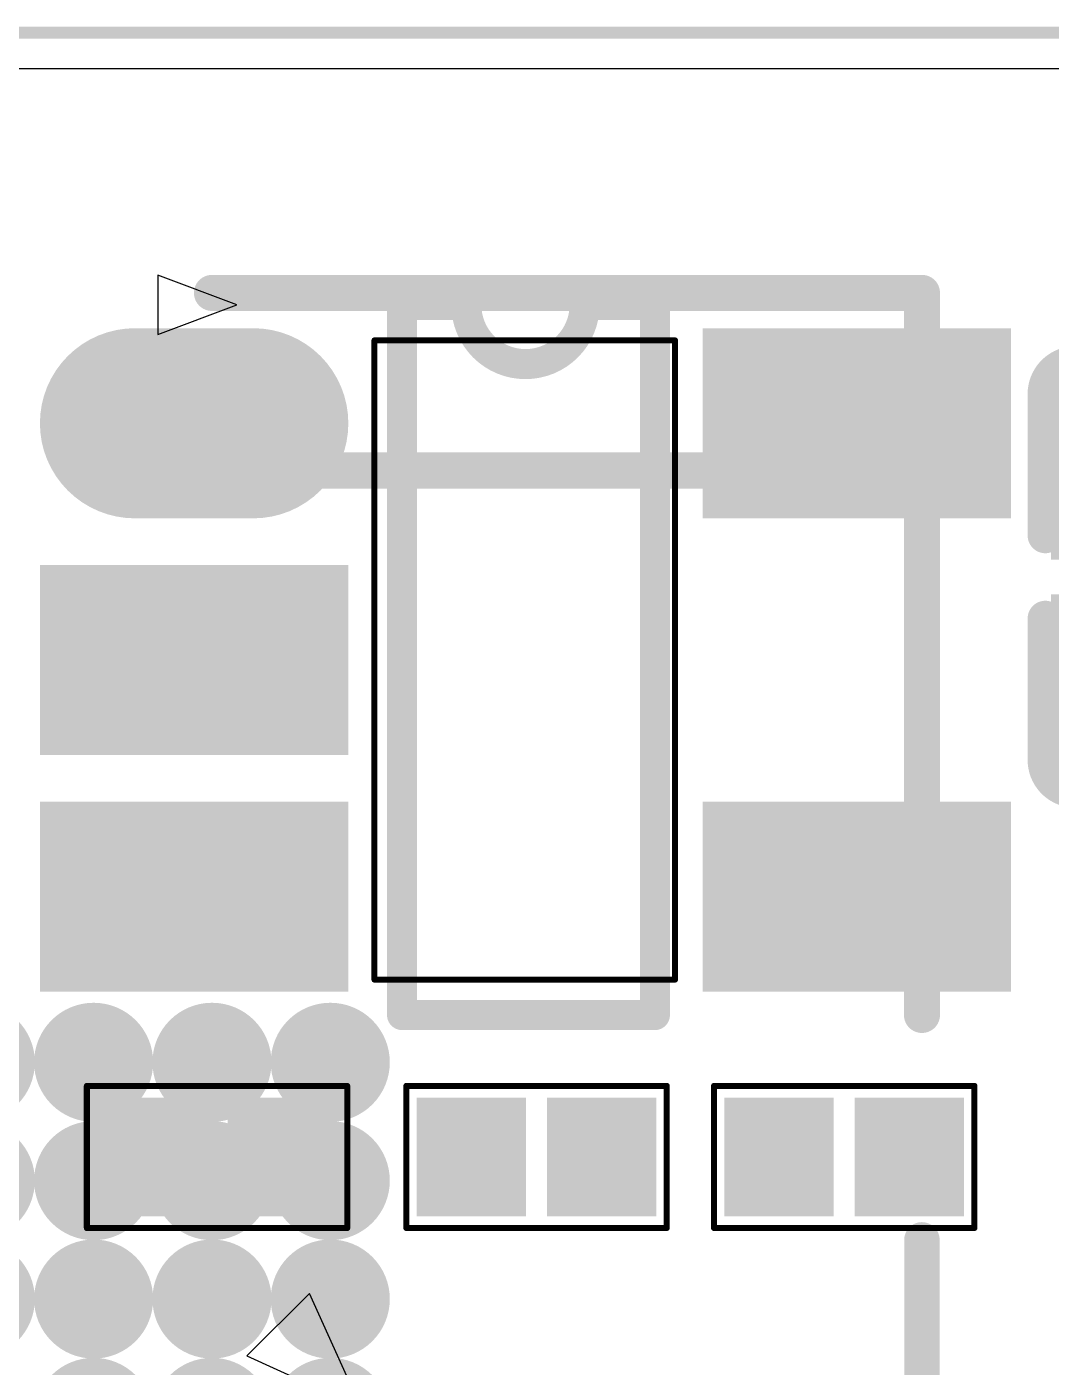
# Model space of a CAD drawing. Header units: millimetres. Extents: x 7.33 to 10.08, y 7.01 to 8.78.
# Drawn here: x 9.0325 to 9.2029, y 8.5606 to 8.7835 of the extents above; entities that cross this region are included whole.
import ezdxf

# ---------------------------------------------------------------- set-up
doc = ezdxf.new("R2010")
doc.units = ezdxf.units.MM
doc.header["$MEASUREMENT"] = 0
for name, color, linetype in [('BottomLayer', 5, 'Continuous'), ('BottomOverlay', 54, 'Continuous'), ('BottomPaste', 16, 'Continuous'), ('BottomSolder', 6, 'Continuous'), ('KeepOutLayer', 6, 'Continuous'), ('Mechanical16', 56, 'Continuous'), ('MidLayer5', 130, 'Continuous'), ('MidLayer6', 216, 'Continuous'), ('TopLayer', 1, 'Continuous'), ('TopOverlay', 2, 'Continuous'), ('TopPaste', 8, 'Continuous'), ('TopSolder', 216, 'Continuous')]:
    doc.layers.add(name, color=color, linetype=linetype)

# ---------------------------------------------------------------- blocks, each defined once
blk = doc.blocks.new('BGA153_13RX11R5X0R9_2L_B_15')
at = {"layer": 'BottomLayer', "const_width": 0.00591}
for points in [[(0.08563, 0.12795, 1), (0.09153, 0.12795, 1)], [(0.10532, 0.12795, 1), (0.11122, 0.12795, 1)], [(0.125, 0.12795, 1), (0.1309, 0.12795, 1)], [(0.08563, 0.10827, 1), (0.09153, 0.10827, 1)], [(0.10532, 0.10827, 1), (0.11122, 0.10827, 1)], [(0.125, 0.10827, 1), (0.1309, 0.10827, 1)], [(0.08563, 0.08858, 1), (0.09153, 0.08858, 1)], [(0.10532, 0.08858, 1), (0.11122, 0.08858, 1)], [(0.125, 0.08858, 1), (0.1309, 0.08858, 1)]]:
    blk.add_lwpolyline(points, format="xyb", close=True, dxfattribs=at)
at = {"layer": 'BottomOverlay'}
for points, const_width in [([(0.10827, 0.25591), (0.22638, 0.25591)], 0.006), ([(0.22638, 0.22638), (0.22638, 0.25591)], 0.006), ([(0.10827, 0.22638), (0.22638, 0.22638)], 0.006), ([(0.22638, 0.13583), (0.22638, 0.22638)], 0.006), ([(0.22638, 0.05906), (0.22638, 0.09842)], 0.00591)]:
    blk.add_lwpolyline(points, dxfattribs=dict(at, const_width=const_width))
for points, const_width in [([(0.10677, 0.25591, 1), (0.10977, 0.25591, 1)], 0.003), ([(0.22488, 0.25591, 1), (0.22788, 0.25591, 1)], 0.003), ([(0.22488, 0.25591, 1), (0.22788, 0.25591, 1)], 0.003), ([(0.10677, 0.22638, 1), (0.10977, 0.22638, 1)], 0.003), ([(0.22488, 0.22638, 1), (0.22788, 0.22638, 1)], 0.003), ([(0.22488, 0.22638, 1), (0.22788, 0.22638, 1)], 0.003), ([(0.22488, 0.22638, 1), (0.22788, 0.22638, 1)], 0.003), ([(0.22488, 0.13583, 1), (0.22788, 0.13583, 1)], 0.003), ([(0.2249, 0.09842, 1), (0.22785, 0.09842, 1)], 0.00295)]:
    blk.add_lwpolyline(points, format="xyb", close=True, dxfattribs=dict(at, const_width=const_width))
at = {"layer": 'BottomPaste', "const_width": 0.00591}
for points in [[(0.08563, 0.12795, 1), (0.09153, 0.12795, 1)], [(0.10532, 0.12795, 1), (0.11122, 0.12795, 1)], [(0.125, 0.12795, 1), (0.1309, 0.12795, 1)], [(0.08563, 0.10827, 1), (0.09153, 0.10827, 1)], [(0.10532, 0.10827, 1), (0.11122, 0.10827, 1)], [(0.125, 0.10827, 1), (0.1309, 0.10827, 1)], [(0.08563, 0.08858, 1), (0.09153, 0.08858, 1)], [(0.10532, 0.08858, 1), (0.11122, 0.08858, 1)], [(0.125, 0.08858, 1), (0.1309, 0.08858, 1)]]:
    blk.add_lwpolyline(points, format="xyb", close=True, dxfattribs=at)
at = {"layer": 'BottomSolder', "const_width": 0.00991}
for points in [[(0.06395, 0.12795, 1), (0.07385, 0.12795, 1)], [(0.08363, 0.12795, 1), (0.09353, 0.12795, 1)], [(0.10332, 0.12795, 1), (0.11322, 0.12795, 1)], [(0.123, 0.12795, 1), (0.1329, 0.12795, 1)], [(0.06395, 0.10827, 1), (0.07385, 0.10827, 1)], [(0.08363, 0.10827, 1), (0.09353, 0.10827, 1)], [(0.10332, 0.10827, 1), (0.11322, 0.10827, 1)], [(0.123, 0.10827, 1), (0.1329, 0.10827, 1)], [(0.06395, 0.08858, 1), (0.07385, 0.08858, 1)], [(0.08363, 0.08858, 1), (0.09353, 0.08858, 1)], [(0.10332, 0.08858, 1), (0.11322, 0.08858, 1)], [(0.123, 0.08858, 1), (0.1329, 0.08858, 1)], [(0.08363, 0.0689, 1), (0.09353, 0.0689, 1)], [(0.10332, 0.0689, 1), (0.11322, 0.0689, 1)], [(0.123, 0.0689, 1), (0.1329, 0.0689, 1)]]:
    blk.add_lwpolyline(points, format="xyb", close=True, dxfattribs=at)
blk = doc.blocks.new('SOT_23_5_18')
at = {"layer": 'Mechanical16'}
for points, const_width in [([(-0.02041, -0.05905), (-0.02041, 0.05905)], 0.005), ([(-0.02041, 0.05905), (-0.00972, 0.05905)], 0.005), ([(0.00996, 0.05905), (0.02165, 0.05905)], 0.005), ([(0.02165, -0.05905), (0.02165, 0.05905)], 0.005), ([(-0.025, 0.05315), (0.025, 0.05315)], 0.001), ([(-0.025, -0.05315), (-0.025, 0.05315)], 0.001), ([(0.025, -0.05315), (0.025, 0.05315)], 0.001), ([(-0.025, -0.05315), (0.025, -0.05315)], 0.001), ([(-0.02041, -0.05905), (0.02165, -0.05905)], 0.005)]:
    blk.add_lwpolyline(points, dxfattribs=dict(at, const_width=const_width))
for points, const_width in [([(-0.02166, 0.05905, 1), (-0.01916, 0.05905, 1)], 0.0025), ([(-0.02166, 0.05905, 1), (-0.01916, 0.05905, 1)], 0.0025), ([(-0.01097, 0.05905, 1), (-0.00847, 0.05905, 1)], 0.0025), ([(-0.01097, 0.05905, 1), (-0.00847, 0.05905, 1)], 0.0025), ([(0.00871, 0.05905, 1), (0.01121, 0.05905, 1)], 0.0025), ([(0.00871, 0.05905, 1), (0.01121, 0.05905, 1)], 0.0025), ([(0.0204, 0.05905, 1), (0.0229, 0.05905, 1)], 0.0025), ([(0.0204, 0.05905, 1), (0.0229, 0.05905, 1)], 0.0025), ([(-0.02525, 0.05315, 1), (-0.02475, 0.05315, 1)], 0.0005), ([(-0.02525, 0.05315, 1), (-0.02475, 0.05315, 1)], 0.0005), ([(0.02475, 0.05315, 1), (0.02525, 0.05315, 1)], 0.0005), ([(0.02475, 0.05315, 1), (0.02525, 0.05315, 1)], 0.0005), ([(-0.02525, -0.05315, 1), (-0.02475, -0.05315, 1)], 0.0005), ([(-0.02525, -0.05315, 1), (-0.02475, -0.05315, 1)], 0.0005), ([(0.02475, -0.05315, 1), (0.02525, -0.05315, 1)], 0.0005), ([(0.02475, -0.05315, 1), (0.02525, -0.05315, 1)], 0.0005), ([(-0.02166, -0.05905, 1), (-0.01916, -0.05905, 1)], 0.0025), ([(-0.02166, -0.05905, 1), (-0.01916, -0.05905, 1)], 0.0025), ([(0.0204, -0.05905, 1), (0.0229, -0.05905, 1)], 0.0025), ([(0.0204, -0.05905, 1), (0.0229, -0.05905, 1)], 0.0025)]:
    blk.add_lwpolyline(points, format="xyb", close=True, dxfattribs=dict(at, const_width=const_width))
at = {"layer": 'Mechanical16', "const_width": 0.005}
blk.add_lwpolyline([(0.00996, 0.05905, -1), (-0.00972, 0.05905)], format="xyb", dxfattribs=at)
at = {"layer": 'TopLayer', "const_width": 0.02362}
blk.add_lwpolyline([(-0.04515, 0.03937), (-0.06485, 0.03937)], dxfattribs=at)
at = {"layer": 'TopLayer', "const_width": 0.01181}
for points in [[(-0.07075, 0.03937, 1), (-0.05894, 0.03937, 1)], [(-0.05106, 0.03937, 1), (-0.03925, 0.03937, 1)]]:
    blk.add_lwpolyline(points, format="xyb", close=True, dxfattribs=at)
at = {"layer": 'TopLayer'}
for points in [[(0.03358, 0.05118), (0.03358, 0.02756), (0.0769, 0.05118), (0.0769, 0.02756)], [(-0.07666, 0.01181), (-0.07666, -0.01181), (-0.03334, 0.01181), (-0.03334, -0.01181)], [(-0.07666, -0.02756), (-0.07666, -0.05118), (-0.03334, -0.02756), (-0.03334, -0.05118)], [(0.03358, -0.02756), (0.03358, -0.05118), (0.0769, -0.02756), (0.0769, -0.05118)]]:
    blk.add_solid(points, dxfattribs=at)
at = {"layer": 'TopOverlay'}
for p, q in [((-0.04789, 0.05906), (-0.06102, 0.06398)), ((-0.06102, 0.06398), (-0.06102, 0.05413)), ((-0.06102, 0.05413), (-0.04789, 0.05906))]:
    blk.add_line(p, q, dxfattribs=at)
at = {"layer": 'TopOverlay', "const_width": 0.005}
for points in [[(-0.02041, 0.05905), (-0.00972, 0.05905)], [(-0.02041, -0.05905), (-0.02041, 0.05905)], [(0.00996, 0.05905), (0.02165, 0.05905)], [(0.02165, -0.05905), (0.02165, 0.05905)], [(-0.02041, -0.05905), (0.02165, -0.05905)]]:
    blk.add_lwpolyline(points, dxfattribs=at)
at = {"layer": 'TopOverlay', "const_width": 0.0025}
for points in [[(-0.02166, 0.05905, 1), (-0.01916, 0.05905, 1)], [(-0.02166, 0.05905, 1), (-0.01916, 0.05905, 1)], [(-0.01097, 0.05905, 1), (-0.00847, 0.05905, 1)], [(-0.01097, 0.05905, 1), (-0.00847, 0.05905, 1)], [(0.00871, 0.05905, 1), (0.01121, 0.05905, 1)], [(0.00871, 0.05905, 1), (0.01121, 0.05905, 1)], [(0.0204, 0.05905, 1), (0.0229, 0.05905, 1)], [(0.0204, 0.05905, 1), (0.0229, 0.05905, 1)], [(-0.02166, -0.05905, 1), (-0.01916, -0.05905, 1)], [(-0.02166, -0.05905, 1), (-0.01916, -0.05905, 1)], [(0.0204, -0.05905, 1), (0.0229, -0.05905, 1)], [(0.0204, -0.05905, 1), (0.0229, -0.05905, 1)]]:
    blk.add_lwpolyline(points, format="xyb", close=True, dxfattribs=at)
at = {"layer": 'TopOverlay', "const_width": 0.005}
blk.add_lwpolyline([(0.00996, 0.05905, -1), (-0.00972, 0.05905)], format="xyb", dxfattribs=at)
at = {"layer": 'TopPaste', "const_width": 0.02362}
blk.add_lwpolyline([(-0.04515, 0.03937), (-0.06485, 0.03937)], dxfattribs=at)
at = {"layer": 'TopPaste', "const_width": 0.01181}
for points in [[(-0.07075, 0.03937, 1), (-0.05894, 0.03937, 1)], [(-0.05106, 0.03937, 1), (-0.03925, 0.03937, 1)]]:
    blk.add_lwpolyline(points, format="xyb", close=True, dxfattribs=at)
at = {"layer": 'TopPaste'}
for points in [[(0.03358, 0.05118), (0.03358, 0.02756), (0.0769, 0.05118), (0.0769, 0.02756)], [(-0.07666, 0.01181), (-0.07666, -0.01181), (-0.03334, 0.01181), (-0.03334, -0.01181)], [(-0.07666, -0.02756), (-0.07666, -0.05118), (-0.03334, -0.02756), (-0.03334, -0.05118)], [(0.03358, -0.02756), (0.03358, -0.05118), (0.0769, -0.02756), (0.0769, -0.05118)]]:
    blk.add_solid(points, dxfattribs=at)
at = {"layer": 'TopSolder', "const_width": 0.03162}
blk.add_lwpolyline([(-0.04515, 0.03937), (-0.06485, 0.03937)], dxfattribs=at)
at = {"layer": 'TopSolder', "const_width": 0.01581}
for points in [[(-0.07275, 0.03937, 1), (-0.05694, 0.03937, 1)], [(-0.05306, 0.03937, 1), (-0.03725, 0.03937, 1)]]:
    blk.add_lwpolyline(points, format="xyb", close=True, dxfattribs=at)
at = {"layer": 'TopSolder'}
for points in [[(0.02958, 0.05518), (0.02958, 0.02356), (0.0809, 0.05518), (0.0809, 0.02356)], [(-0.08066, 0.01581), (-0.08066, -0.01581), (-0.02934, 0.01581), (-0.02934, -0.01581)], [(-0.08066, -0.02356), (-0.08066, -0.05518), (-0.02934, -0.02356), (-0.02934, -0.05518)], [(0.02958, -0.02356), (0.02958, -0.05518), (0.0809, -0.02356), (0.0809, -0.05518)]]:
    blk.add_solid(points, dxfattribs=at)
blk = doc.blocks.new('WLCSP4_0R80X0R80X0R50_19')
at = {"layer": 'TopLayer', "const_width": 0.00492}
for points in [[(-0.01033, 0.00787, 1), (-0.00541, 0.00787, 1)], [(0.00541, 0.00787, 1), (0.01033, 0.00787, 1)], [(-0.01033, -0.00787, 1), (-0.00541, -0.00787, 1)], [(0.00541, -0.00787, 1), (0.01033, -0.00787, 1)]]:
    blk.add_lwpolyline(points, format="xyb", close=True, dxfattribs=at)
at = {"layer": 'TopOverlay'}
for p, q in [((0.05212, -0.04173), (0.03308, -0.03308)), ((0.03308, -0.03308), (0.04173, -0.05212)), ((0.04173, -0.05212), (0.05212, -0.04173)), ((0.05212, -0.04173), (0.05212, -0.04173))]:
    blk.add_line(p, q, dxfattribs=at)
at = {"layer": 'TopOverlay', "const_width": 0.00394}
for points in [[(-0.02624, 0.03543), (-0.03543, 0.03543)], [(-0.03543, 0.03543), (-0.03543, 0.02861)], [(-0.00149, 0.03543), (-0.01325, 0.03543)], [(0.01937, 0.03543), (0.00805, 0.03543)], [(0.03543, 0.03543), (0.02624, 0.03543)], [(0.03543, 0.03543), (0.03543, 0.01798)], [(0.01575, 0.01575), (-0.01575, 0.01575)], [(-0.01575, 0.01575), (-0.01575, -0.01575)], [(0.01575, 0.01575), (0.01575, -0.01181)], [(-0.03543, 0.01065), (-0.03543, -0.00221)], [(0.03543, -0.00221), (0.03543, 0.01065)], [(-0.03543, -0.02107), (-0.03543, -0.00909)], [(0.03543, -0.00909), (0.03543, -0.02107)], [(0.01575, -0.01181), (0.01181, -0.01575)], [(0.01181, -0.01575), (-0.01575, -0.01575)], [(0.03543, -0.01798), (0.03543, -0.02362)], [(0.03543, -0.02362), (0.02362, -0.03543)], [(-0.03543, -0.02861), (-0.03543, -0.03543)], [(-0.03045, -0.03543), (-0.03543, -0.03543)], [(-0.00149, -0.03543), (-0.01325, -0.03543)], [(0.01937, -0.03543), (0.00805, -0.03543)], [(0.02362, -0.03543), (0.01968, -0.03543)]]:
    blk.add_lwpolyline(points, dxfattribs=at)
at = {"layer": 'TopOverlay', "const_width": 0.00197}
for points in [[(-0.03642, 0.03543, 1), (-0.03445, 0.03543, 1)], [(-0.03642, 0.03543, 1), (-0.03445, 0.03543, 1)], [(-0.02723, 0.03543, 1), (-0.02526, 0.03543, 1)], [(-0.01423, 0.03543, 1), (-0.01226, 0.03543, 1)], [(-0.00247, 0.03543, 1), (-0.0005, 0.03543, 1)], [(0.00707, 0.03543, 1), (0.00904, 0.03543, 1)], [(0.01838, 0.03543, 1), (0.02035, 0.03543, 1)], [(0.02526, 0.03543, 1), (0.02723, 0.03543, 1)], [(0.03445, 0.03543, 1), (0.03642, 0.03543, 1)], [(0.03445, 0.03543, 1), (0.03642, 0.03543, 1)], [(-0.03642, 0.02861, 1), (-0.03445, 0.02861, 1)], [(0.03445, 0.01798, 1), (0.03642, 0.01798, 1)], [(-0.01673, 0.01575, 1), (-0.01476, 0.01575, 1)], [(-0.01673, 0.01575, 1), (-0.01476, 0.01575, 1)], [(0.01476, 0.01575, 1), (0.01673, 0.01575, 1)], [(0.01476, 0.01575, 1), (0.01673, 0.01575, 1)], [(-0.03642, 0.01065, 1), (-0.03445, 0.01065, 1)], [(0.03445, 0.01065, 1), (0.03642, 0.01065, 1)], [(-0.03642, -0.00221, 1), (-0.03445, -0.00221, 1)], [(0.03445, -0.00221, 1), (0.03642, -0.00221, 1)], [(-0.03642, -0.00909, 1), (-0.03445, -0.00909, 1)], [(0.03445, -0.00909, 1), (0.03642, -0.00909, 1)], [(0.01476, -0.01181, 1), (0.01673, -0.01181, 1)], [(0.01476, -0.01181, 1), (0.01673, -0.01181, 1)], [(-0.01673, -0.01575, 1), (-0.01476, -0.01575, 1)], [(-0.01673, -0.01575, 1), (-0.01476, -0.01575, 1)], [(0.01083, -0.01575, 1), (0.0128, -0.01575, 1)], [(0.01083, -0.01575, 1), (0.0128, -0.01575, 1)], [(0.03445, -0.01798, 1), (0.03642, -0.01798, 1)], [(-0.03642, -0.02107, 1), (-0.03445, -0.02107, 1)], [(0.03445, -0.02107, 1), (0.03642, -0.02107, 1)], [(0.03445, -0.02362, 1), (0.03642, -0.02362, 1)], [(0.03445, -0.02362, 1), (0.03642, -0.02362, 1)], [(-0.03642, -0.02861, 1), (-0.03445, -0.02861, 1)], [(-0.03642, -0.03543, 1), (-0.03445, -0.03543, 1)], [(-0.03642, -0.03543, 1), (-0.03445, -0.03543, 1)], [(-0.03143, -0.03543, 1), (-0.02946, -0.03543, 1)], [(-0.01423, -0.03543, 1), (-0.01226, -0.03543, 1)], [(-0.00247, -0.03543, 1), (-0.0005, -0.03543, 1)], [(0.00707, -0.03543, 1), (0.00904, -0.03543, 1)], [(0.01838, -0.03543, 1), (0.02035, -0.03543, 1)], [(0.0187, -0.03543, 1), (0.02067, -0.03543, 1)], [(0.02264, -0.03543, 1), (0.02461, -0.03543, 1)], [(0.02264, -0.03543, 1), (0.02461, -0.03543, 1)]]:
    blk.add_lwpolyline(points, format="xyb", close=True, dxfattribs=at)
at = {"layer": 'TopPaste', "const_width": 0.00492}
for points in [[(-0.01033, 0.00787, 1), (-0.00541, 0.00787, 1)], [(0.00541, 0.00787, 1), (0.01033, 0.00787, 1)], [(-0.01033, -0.00787, 1), (-0.00541, -0.00787, 1)], [(0.00541, -0.00787, 1), (0.01033, -0.00787, 1)]]:
    blk.add_lwpolyline(points, format="xyb", close=True, dxfattribs=at)
at = {"layer": 'TopSolder', "const_width": 0.00892}
for points in [[(-0.01233, 0.00787, 1), (-0.00341, 0.00787, 1)], [(0.00341, 0.00787, 1), (0.01233, 0.00787, 1)], [(-0.01233, -0.00787, 1), (-0.00341, -0.00787, 1)], [(0.00341, -0.00787, 1), (0.01233, -0.00787, 1)]]:
    blk.add_lwpolyline(points, format="xyb", close=True, dxfattribs=at)
blk = doc.blocks.new('R0201_118')
at = {"layer": 'TopLayer'}
for points in [[(-0.01792, -0.00787), (-0.00375, -0.00787), (-0.01792, 0.00788), (-0.00375, 0.00788)], [(0.00374, -0.00787), (0.01791, -0.00787), (0.00374, 0.00788), (0.01791, 0.00788)]]:
    blk.add_solid(points, dxfattribs=at)
at = {"layer": 'TopOverlay', "const_width": 0.001}
for points in [[(0.02166, 0.01182), (-0.02166, 0.01182)], [(-0.02166, 0.01182), (-0.02166, -0.01182)], [(0.02166, 0.01182), (0.02166, -0.01182)], [(0.02166, -0.01182), (-0.02166, -0.01182)]]:
    blk.add_lwpolyline(points, dxfattribs=at)
at = {"layer": 'TopOverlay', "const_width": 0.0005}
for points in [[(-0.02191, 0.01182, 1), (-0.02141, 0.01182, 1)], [(-0.02191, 0.01182, 1), (-0.02141, 0.01182, 1)], [(0.02141, 0.01182, 1), (0.02191, 0.01182, 1)], [(0.02141, 0.01182, 1), (0.02191, 0.01182, 1)], [(-0.02191, -0.01182, 1), (-0.02141, -0.01182, 1)], [(-0.02191, -0.01182, 1), (-0.02141, -0.01182, 1)], [(0.02141, -0.01182, 1), (0.02191, -0.01182, 1)], [(0.02141, -0.01182, 1), (0.02191, -0.01182, 1)]]:
    blk.add_lwpolyline(points, format="xyb", close=True, dxfattribs=at)
at = {"layer": 'TopPaste'}
for points in [[(-0.01792, -0.00787), (-0.00375, -0.00787), (-0.01792, 0.00788), (-0.00375, 0.00788)], [(0.00374, -0.00787), (0.01791, -0.00787), (0.00374, 0.00788), (0.01791, 0.00788)]]:
    blk.add_solid(points, dxfattribs=at)
at = {"layer": 'TopSolder'}
for points in [[(-0.01992, -0.00987), (-0.00175, -0.00987), (-0.01992, 0.00988), (-0.00175, 0.00988)], [(0.00174, -0.00987), (0.01991, -0.00987), (0.00174, 0.00988), (0.01991, 0.00988)]]:
    blk.add_solid(points, dxfattribs=at)
blk = doc.blocks.new('R0201_119')
at = {"layer": 'TopLayer'}
for points in [[(-0.01792, -0.00787), (-0.00375, -0.00787), (-0.01792, 0.00788), (-0.00375, 0.00788)], [(0.00374, -0.00787), (0.01791, -0.00787), (0.00374, 0.00788), (0.01791, 0.00788)]]:
    blk.add_solid(points, dxfattribs=at)
at = {"layer": 'TopOverlay', "const_width": 0.001}
for points in [[(-0.02166, 0.01182), (0.02166, 0.01182)], [(-0.02166, -0.01182), (-0.02166, 0.01182)], [(0.02166, -0.01182), (0.02166, 0.01182)], [(-0.02166, -0.01182), (0.02166, -0.01182)]]:
    blk.add_lwpolyline(points, dxfattribs=at)
at = {"layer": 'TopOverlay', "const_width": 0.0005}
for points in [[(-0.02191, 0.01182, 1), (-0.02141, 0.01182, 1)], [(-0.02191, 0.01182, 1), (-0.02141, 0.01182, 1)], [(0.02141, 0.01182, 1), (0.02191, 0.01182, 1)], [(0.02141, 0.01182, 1), (0.02191, 0.01182, 1)], [(-0.02191, -0.01182, 1), (-0.02141, -0.01182, 1)], [(-0.02191, -0.01182, 1), (-0.02141, -0.01182, 1)], [(0.02141, -0.01182, 1), (0.02191, -0.01182, 1)], [(0.02141, -0.01182, 1), (0.02191, -0.01182, 1)]]:
    blk.add_lwpolyline(points, format="xyb", close=True, dxfattribs=at)
at = {"layer": 'TopPaste'}
for points in [[(-0.01792, -0.00787), (-0.00375, -0.00787), (-0.01792, 0.00788), (-0.00375, 0.00788)], [(0.00374, -0.00787), (0.01791, -0.00787), (0.00374, 0.00788), (0.01791, 0.00788)]]:
    blk.add_solid(points, dxfattribs=at)
at = {"layer": 'TopSolder'}
for points in [[(-0.01992, -0.00987), (-0.00175, -0.00987), (-0.01992, 0.00988), (-0.00175, 0.00988)], [(0.00174, -0.00987), (0.01991, -0.00987), (0.00174, 0.00988), (0.01991, 0.00988)]]:
    blk.add_solid(points, dxfattribs=at)
blk = doc.blocks.new('R0201_120')
at = {"layer": 'TopLayer'}
for points in [[(-0.01792, -0.00787), (-0.00375, -0.00787), (-0.01792, 0.00788), (-0.00375, 0.00788)], [(0.00374, -0.00787), (0.01791, -0.00787), (0.00374, 0.00788), (0.01791, 0.00788)]]:
    blk.add_solid(points, dxfattribs=at)
at = {"layer": 'TopOverlay', "const_width": 0.001}
for points in [[(-0.02166, 0.01182), (0.02166, 0.01182)], [(-0.02166, -0.01182), (-0.02166, 0.01182)], [(0.02166, -0.01182), (0.02166, 0.01182)], [(-0.02166, -0.01182), (0.02166, -0.01182)]]:
    blk.add_lwpolyline(points, dxfattribs=at)
at = {"layer": 'TopOverlay', "const_width": 0.0005}
for points in [[(-0.02191, 0.01182, 1), (-0.02141, 0.01182, 1)], [(-0.02191, 0.01182, 1), (-0.02141, 0.01182, 1)], [(0.02141, 0.01182, 1), (0.02191, 0.01182, 1)], [(0.02141, 0.01182, 1), (0.02191, 0.01182, 1)], [(-0.02191, -0.01182, 1), (-0.02141, -0.01182, 1)], [(-0.02191, -0.01182, 1), (-0.02141, -0.01182, 1)], [(0.02141, -0.01182, 1), (0.02191, -0.01182, 1)], [(0.02141, -0.01182, 1), (0.02191, -0.01182, 1)]]:
    blk.add_lwpolyline(points, format="xyb", close=True, dxfattribs=at)
at = {"layer": 'TopPaste'}
for points in [[(-0.01792, -0.00787), (-0.00375, -0.00787), (-0.01792, 0.00788), (-0.00375, 0.00788)], [(0.00374, -0.00787), (0.01791, -0.00787), (0.00374, 0.00788), (0.01791, 0.00788)]]:
    blk.add_solid(points, dxfattribs=at)
at = {"layer": 'TopSolder'}
for points in [[(-0.01992, -0.00987), (-0.00175, -0.00987), (-0.01992, 0.00988), (-0.00175, 0.00988)], [(0.00174, -0.00987), (0.01991, -0.00987), (0.00174, 0.00988), (0.01991, 0.00988)]]:
    blk.add_solid(points, dxfattribs=at)
blk = doc.blocks.new('C0402_408')
at = {"layer": 'TopLayer'}
for points in [[(-0.02855, 0.01083), (-0.02855, -0.01082), (-0.0069, 0.01083), (-0.0069, -0.01082)], [(0.0069, 0.01083), (0.0069, -0.01082), (0.02855, 0.01083), (0.02855, -0.01082)]]:
    blk.add_solid(points, dxfattribs=at)
at = {"layer": 'TopOverlay', "const_width": 0.00591}
for points in [[(-0.03543, 0.01075, -0.414331), (-0.03043, 0.01575)], [(0.03043, 0.01575, -0.414331), (0.03543, 0.01075)], [(-0.03043, -0.01575, -0.414249), (-0.03543, -0.01075)], [(0.03543, -0.01075, -0.414249), (0.03043, -0.01575)]]:
    blk.add_lwpolyline(points, format="xyb", dxfattribs=at)
for points in [[(-0.03043, 0.01575), (-0.0069, 0.01575)], [(0.0069, 0.01575), (0.03043, 0.01575)], [(-0.03543, 0.01075), (-0.03543, -0.01075)], [(0.03543, 0.01075), (0.03543, -0.01075)], [(-0.03043, -0.01575), (-0.0069, -0.01575)], [(0.0069, -0.01575), (0.03043, -0.01575)]]:
    blk.add_lwpolyline(points, dxfattribs=at)
at = {"layer": 'TopOverlay', "const_width": 0.00295}
for points in [[(-0.03191, 0.01575, 1), (-0.02895, 0.01575, 1)], [(-0.03191, 0.01575, 1), (-0.02895, 0.01575, 1)], [(-0.00837, 0.01575, 1), (-0.00542, 0.01575, 1)], [(0.00543, 0.01575, 1), (0.00838, 0.01575, 1)], [(0.02895, 0.01575, 1), (0.03191, 0.01575, 1)], [(0.02895, 0.01575, 1), (0.03191, 0.01575, 1)], [(-0.03691, 0.01075, 1), (-0.03395, 0.01075, 1)], [(-0.03691, 0.01075, 1), (-0.03395, 0.01075, 1)], [(0.03395, 0.01075, 1), (0.03691, 0.01075, 1)], [(0.03395, 0.01075, 1), (0.03691, 0.01075, 1)], [(-0.03691, -0.01075, 1), (-0.03395, -0.01075, 1)], [(-0.03691, -0.01075, 1), (-0.03395, -0.01075, 1)], [(0.03395, -0.01075, 1), (0.03691, -0.01075, 1)], [(0.03395, -0.01075, 1), (0.03691, -0.01075, 1)], [(-0.03191, -0.01575, 1), (-0.02895, -0.01575, 1)], [(-0.03191, -0.01575, 1), (-0.02895, -0.01575, 1)], [(-0.00837, -0.01575, 1), (-0.00542, -0.01575, 1)], [(0.00543, -0.01575, 1), (0.00838, -0.01575, 1)], [(0.02895, -0.01575, 1), (0.03191, -0.01575, 1)], [(0.02895, -0.01575, 1), (0.03191, -0.01575, 1)]]:
    blk.add_lwpolyline(points, format="xyb", close=True, dxfattribs=at)
at = {"layer": 'TopPaste'}
for points in [[(-0.02855, 0.01083), (-0.02855, -0.01082), (-0.0069, 0.01083), (-0.0069, -0.01082)], [(0.0069, 0.01083), (0.0069, -0.01082), (0.02855, 0.01083), (0.02855, -0.01082)]]:
    blk.add_solid(points, dxfattribs=at)
at = {"layer": 'TopSolder'}
for points in [[(-0.03254, 0.01483), (-0.03254, -0.01482), (-0.0029, 0.01483), (-0.0029, -0.01482)], [(0.0029, 0.01483), (0.0029, -0.01482), (0.03254, 0.01483), (0.03254, -0.01482)]]:
    blk.add_solid(points, dxfattribs=at)

msp = doc.modelspace()

# ---------------------------------------------------------------- linework, layer by layer
at = {"layer": 'KeepOutLayer', "const_width": 0.00197}
msp.add_lwpolyline([(7.3575, 8.78251), (10.05037, 8.78251)], dxfattribs=at)
at = {"layer": 'MidLayer5'}
msp.add_line((7.3575, 8.77658), (10.05037, 8.77658), dxfattribs=at)
at = {"layer": 'MidLayer6'}
msp.add_line((7.3575, 8.77658), (10.05037, 8.77658), dxfattribs=at)

# ---------------------------------------------------------------- block references
for name, p in [('BGA153_13RX11R5X0R9_2L_B_15', (8.95502, 8.48333)), ('SOT_23_5_18', (9.11532, 8.67819)), ('R0201_120', (9.11728, 8.59554)), ('R0201_119', (9.16846, 8.59554))]:
    msp.add_blockref(name, p)
for name, p, rotation in [('C0402_408', (9.21768, 8.692), 270), ('R0201_118', (9.06413, 8.59554), 180), ('WLCSP4_0R80X0R80X0R50_19', (9.12122, 8.52074), 180)]:
    msp.add_blockref(name, p, dxfattribs=dict(rotation=rotation))

doc.saveas('drawing.dxf')
